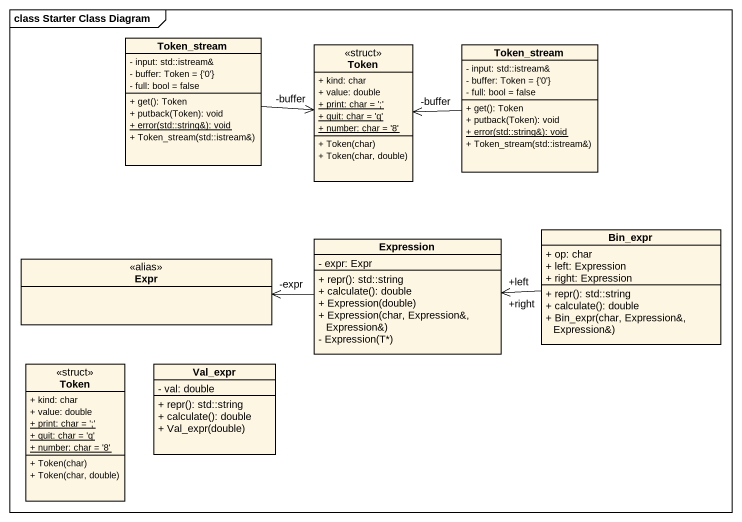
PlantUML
@startuml
mainframe class Starter Class Diagram
hide circle
hide empty members
skinparam classAttributeIconSize 0
class Token_stream {
  - input: std::istream&
  - buffer: Token = {'0'}
  - full: bool = false
  + get(): Token
  + putback(Token): void
  {static} + error(std::string&): void
  + Token_stream(std::istream&)
}
class Token <<struct>> {
  + kind: char
  + value: double
  {static} + print: char = ';'
  {static} + quit: char = 'q'
  {static} + number: char = '8'
  + Token(char)
  + Token(char, double)
}
class "Token_stream" as Token_stream_2 {
  - input: std::istream&
  - buffer: Token = {'0'}
  - full: bool = false
  + get(): Token
  + putback(Token): void
  {static} + error(std::string&): void
  + Token_stream(std::istream&)
}
class Expression {
  - expr: Expr
  + repr(): std::string
  + calculate(): double
  + Expression(double)
  + Expression(char, Expression&, Expression&)
  - Expression(T*)
}
class Bin_expr {
  + op: char
  + left: Expression
  + right: Expression
  + repr(): std::string
  + calculate(): double
  + Bin_expr(char, Expression&, Expression&)
}
class Expr <<alias>>
class "Token" as Token_2 <<struct>> {
  + kind: char
  + value: double
  {static} + print: char = ';'
  {static} + quit: char = 'q'
  {static} + number: char = '8'
  + Token(char)
  + Token(char, double)
}
class Val_expr {
  - val: double
  + repr(): std::string
  + calculate(): double
  + Val_expr(double)
}
Token_stream -right-> "-buffer" Token
Token_stream_2 -left-> "-buffer" Token
Expression -left-> "-expr" Expr
Bin_expr -left-> "+left" Expression
Bin_expr -left-> "+right" Expression
@enduml
